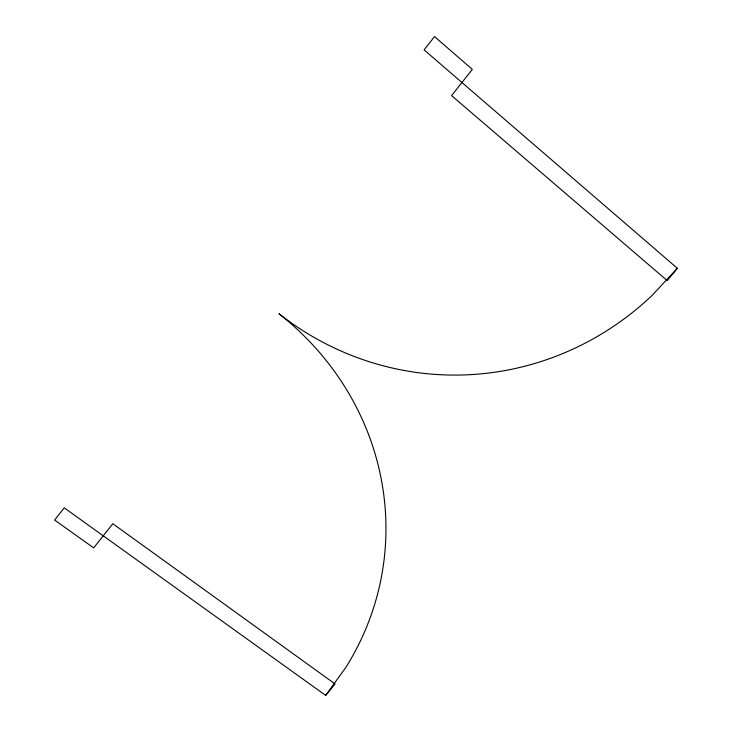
<?xml version="1.0" encoding="UTF-8"?>
<svg xmlns="http://www.w3.org/2000/svg" width="732" height="732" viewBox="0 0 732 732"><rect width="100%" height="100%" fill="white"/><g stroke="black" fill="none" stroke-linecap="round" stroke-linejoin="round"><path stroke-width="1.1" d="M325.676 695.4L335.082 683.972L112.801 523.709L93.669 547.893L54.635 520.031L64.224 507.834L325.676 695.4L345.989 667.191A289.945 274.372 8.5 0 0 278.965 313.726A306.415 293.093 -88.7 0 0 651.8 295.701L677.365 268.305L424.093 49.867L434.515 36.6L472.323 69.384L451.571 95.599L667.218 280.63L677.365 268.305"/></g></svg>
